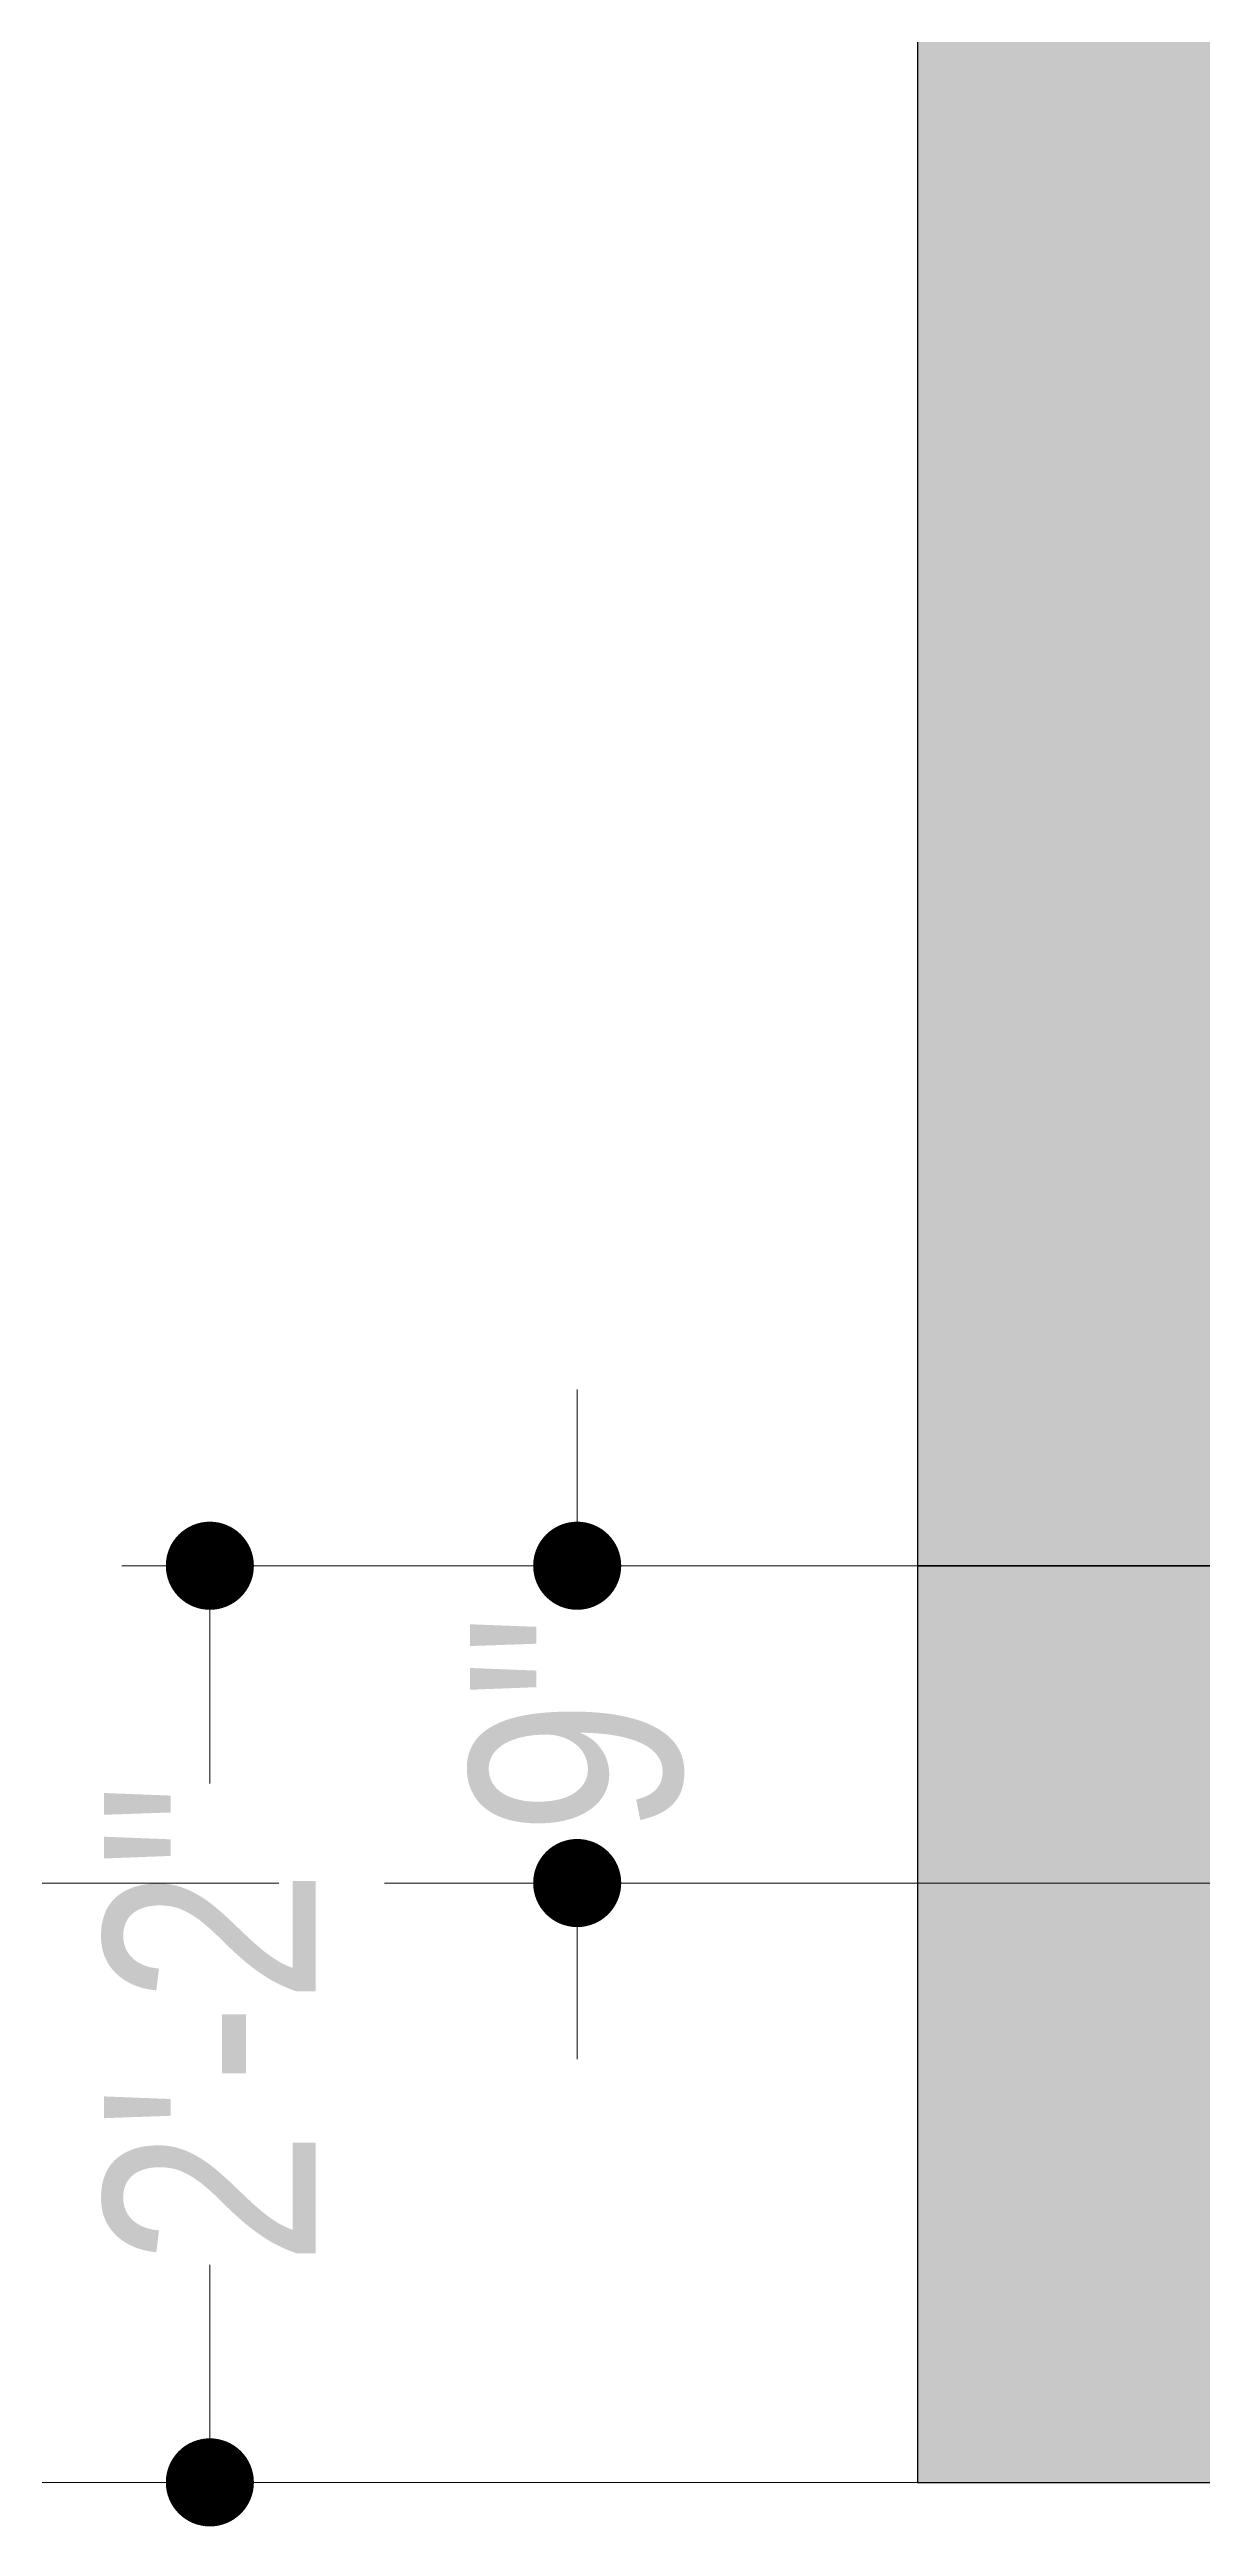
# Model space of a CAD drawing. Header units: millimetres. Extents: x 56222 to 120458, y -162468 to -121287.
# Drawn here: x 119694.9 to 119727.6, y -161891.5 to -161821.2 of the extents above; entities that cross this region are included whole.
import ezdxf

# ---------------------------------------------------------------- set-up
doc = ezdxf.new("R2010")
doc.units = ezdxf.units.MM
doc.header["$MEASUREMENT"] = 0
doc.header["$PDMODE"] = 35
doc.linetypes.add('ACAD_ISO02W100', pattern=[15, 12, -3])
doc.layers.get('Defpoints').update_dxf_attribs({"color": 220})
for name, color, linetype, lineweight in [('@~LEVEL GRID LINE', 43, 'ACAD_ISO02W100', 9), ('ELEVATION', 250, 'Continuous', 9), ('ELEVATION ( SPIRAL STAIR )', 250, 'Continuous', 9), ('ELEVATION ( WALL COLOUR ) X_', 7, 'Continuous', 9)]:
    doc.layers.add(name, color=color, linetype=linetype, lineweight=lineweight)
doc.layers.add('ELEVATION )~BOUNDRY ~( WALL COLOUR ) _', color=7, linetype='Continuous')
doc.styles.add('Cn BT~6', font='swissc.ttf', dxfattribs={"height": 6})
doc.dimstyles.new('Cn BT~6', dxfattribs={"dimtxt": 0.18, "dimasz": 2.5, "dimexe": 2.5, "dimexo": 0, "dimgap": 0.09, "dimtad": 0, "dimdec": 3, "dimzin": 3, "dimdsep": 46, "dimlunit": 4, "dimtxsty": 'Cn BT~6', "dimblk": 'DOT', "dimcen": 0.09, "dimdle": 2, "dimclrd": 250, "dimclre": 250, "dimclrt": 5, "dimadec": 0, "dimazin": 0, "dimtfac": 0.75, "dimtdec": 3, "dimtofl": 0, "dimtmove": 0, "dimatfit": 3, "dimfxl": 1, "dimtolj": 1, "dimtzin": 0, "dimlwd": 15, "dimlwe": 15, "dimarcsym": 0})

# ---------------------------------------------------------------- blocks, each defined once
blk = doc.blocks.new('_Dot')
at = {"color": 0, "linetype": 'ByBlock', "lineweight": -2}
blk.add_line((-0.5, 0), (-1, 0), dxfattribs=at)
at = {"color": 0, "linetype": 'ByBlock', "const_width": 0.5}
blk.add_lwpolyline([(-0.25, 0, 1), (0.25, 0, 1)], format="xyb", close=True, dxfattribs=at)
blk = doc.blocks.new('*D590')
at = {"layer": 'Defpoints', "color": 0, "transparency": 16777216}
for p in [(119709.831, -161864.252), (119719.489, -161864.252), (119719.489, -161873.252)]:
    blk.add_point(p, dxfattribs=at)
at = {"layer": 'ELEVATION ( SPIRAL STAIR )', "color": 250, "lineweight": 15, "transparency": 16777216}
for p, q in [((119709.831, -161861.752), (119709.831, -161859.252)), ((119719.489, -161864.252), (119707.331, -161864.252)), ((119719.489, -161873.252), (119707.331, -161873.252)), ((119709.831, -161875.752), (119709.831, -161878.252))]:
    blk.add_line(p, q, dxfattribs=at)
at = {"layer": 'ELEVATION ( SPIRAL STAIR )', "color": 250, "lineweight": 15, "transparency": 16777216, "xscale": 2.5, "yscale": 2.5, "zscale": 2.5}
for p, rotation in [((119709.831, -161864.252), 270), ((119709.831, -161873.252), 90)]:
    blk.add_blockref('_Dot', p, dxfattribs=dict(at, rotation=rotation))
at = {"layer": 'ELEVATION ( SPIRAL STAIR )', "color": 5, "transparency": 16777216, "insert": (119709.831, -161868.752), "char_height": 6, "attachment_point": 5, "rotation": 90, "style": 'Cn BT~6'}
blk.add_mtext('\\A1;9"', dxfattribs=at)
blk = doc.blocks.new('*D591')
at = {"layer": 'Defpoints', "color": 0, "transparency": 16777216}
for p in [(119719.489, -161864.252), (119699.405, -161890.252), (119719.489, -161890.252)]:
    blk.add_point(p, dxfattribs=at)
at = {"layer": 'ELEVATION ( SPIRAL STAIR )', "color": 250, "lineweight": 15, "transparency": 16777216}
for p, q in [((119719.489, -161864.252), (119696.905, -161864.252)), ((119699.405, -161866.752), (119699.405, -161870.424)), ((119699.405, -161887.752), (119699.405, -161884.081)), ((119719.489, -161890.252), (119696.905, -161890.252))]:
    blk.add_line(p, q, dxfattribs=at)
at = {"layer": 'ELEVATION ( SPIRAL STAIR )', "color": 250, "lineweight": 15, "transparency": 16777216, "xscale": 2.5, "yscale": 2.5, "zscale": 2.5}
for p, rotation in [((119699.405, -161864.252), 90), ((119699.405, -161890.252), 270)]:
    blk.add_blockref('_Dot', p, dxfattribs=dict(at, rotation=rotation))
at = {"layer": 'ELEVATION ( SPIRAL STAIR )', "color": 5, "transparency": 16777216, "insert": (119699.405, -161877.252), "char_height": 6, "attachment_point": 5, "rotation": 90, "style": 'Cn BT~6'}
blk.add_mtext('\\A1;2\'-2"', dxfattribs=at)

msp = doc.modelspace()

# ---------------------------------------------------------------- hatches: boundary and pattern name
at = {"layer": 'ELEVATION'}
h = msp.add_hatch(color=256, dxfattribs=at)
h.set_gradient(color1=(154, 163, 167), color2=(184, 191, 193), one_color=1, tint=0.74, name='CYLINDER')
h.paths.add_polyline_path([(119719.48912, -161864.25249), (119728.48912, -161864.25249), (119728.48912, -161758.25249), (119719.48912, -161758.25249)])
at = {"layer": 'ELEVATION ( WALL COLOUR ) X_'}
h = msp.add_hatch(color=256, dxfattribs=at)
h.set_gradient(color1=(154, 163, 167), color2=(184, 191, 193), rotation=90, one_color=1, tint=0.74, name='CYLINDER')
h.paths.add_polyline_path([(119887.48912, -161864.25249), (119719.48912, -161864.25249), (119719.48912, -161890.25249), (119887.48912, -161890.25249)])

# ---------------------------------------------------------------- linework, layer by layer
at = {"layer": '@~LEVEL GRID LINE'}
msp.add_line((119599.36536, -161873.25249), (120263.54057, -161873.25249), dxfattribs=at)
at = {"layer": '@~LEVEL GRID LINE', "color": 6}
msp.add_line((119599.36536, -161890.25249), (120263.54057, -161890.25249), dxfattribs=at)
at = {"layer": 'ELEVATION'}
for p, q in [((119719.48912, -161890.25249), (119719.48912, -161732.25249)), ((119719.48912, -161890.25249), (119719.48912, -161864.25249)), ((119719.48912, -161864.25249), (119887.48912, -161864.25249)), ((119719.48912, -161890.25249), (119887.48912, -161890.25249))]:
    msp.add_line(p, q, dxfattribs=at)
at = {"layer": 'ELEVATION )~BOUNDRY ~( WALL COLOUR ) _'}
for points in [[(119719.48912, -161864.25249), (119728.48912, -161864.25249), (119728.48912, -161758.25249), (119719.48912, -161758.25249)], [(119887.48912, -161864.25249), (119719.48912, -161864.25249), (119719.48912, -161890.25249), (119887.48912, -161890.25249)]]:
    msp.add_lwpolyline(points, close=True, dxfattribs=at)

# ---------------------------------------------------------------- dimensions: what is measured, and where the dimension line sits
at = {"layer": 'ELEVATION ( SPIRAL STAIR )', "color": 5}
for base, p1, p2, picture, middle in [((119709.83132, -161864.25249), (119719.48912, -161873.25249), (119719.48912, -161864.25249), '*D590', (119709.83132, -161868.75249)), ((119699.40498, -161890.25249), (119719.48912, -161864.25249), (119719.48912, -161890.25249), '*D591', (119699.40498, -161877.25249))]:
    dim = msp.add_linear_dim(base=base, p1=p1, p2=p2, angle=90, dimstyle='Cn BT~6', dxfattribs=at)
    dim.commit()
    dim.dimension.update_dxf_attribs({"geometry": picture, "text_midpoint": middle})

doc.saveas('drawing.dxf')
